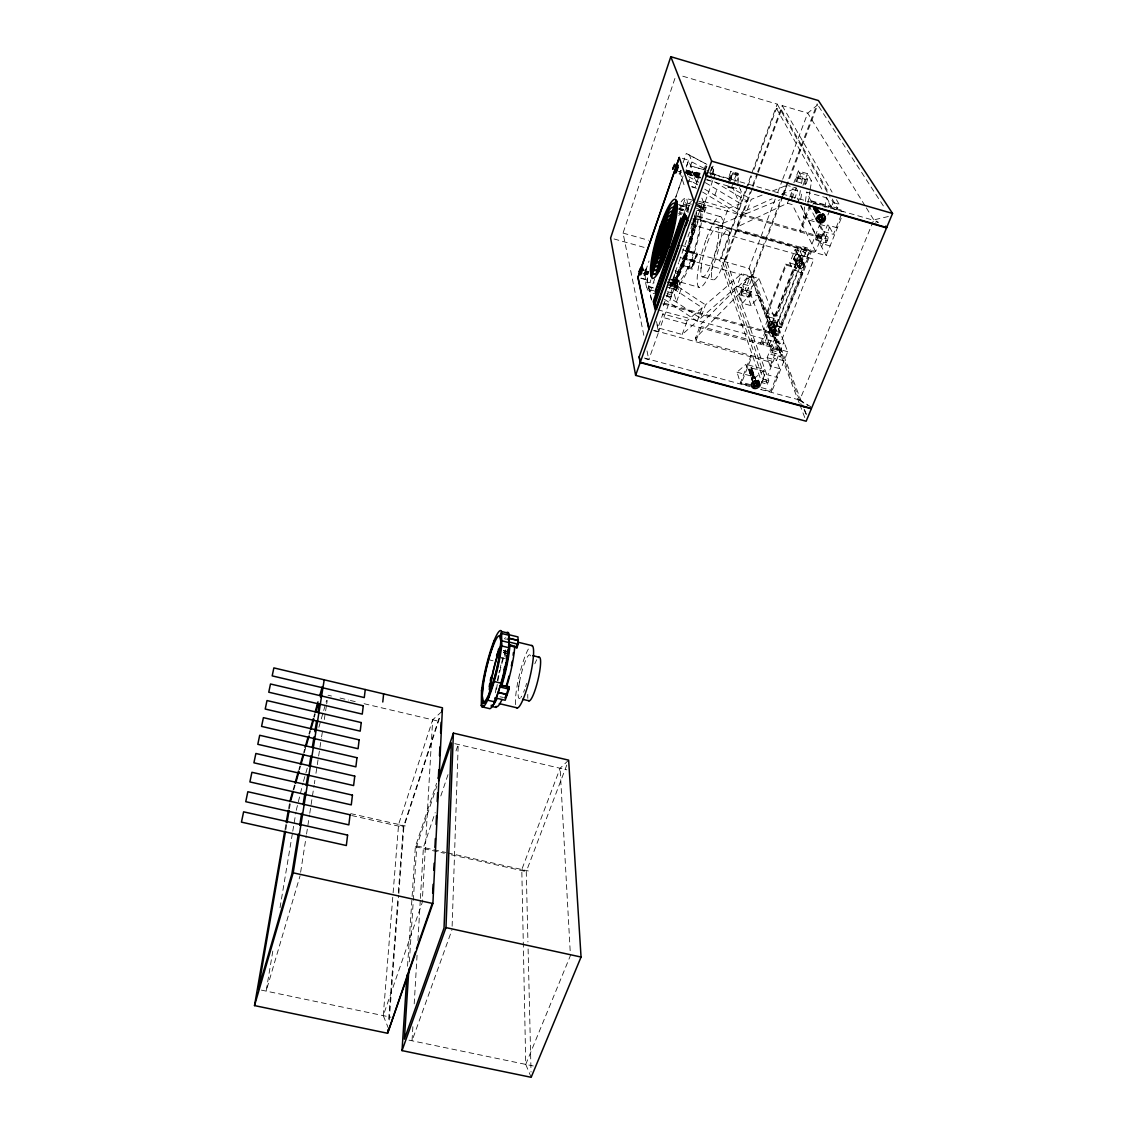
<?xml version="1.0" encoding="UTF-8"?>
<svg xmlns="http://www.w3.org/2000/svg" width="1134" height="1134" viewBox="0 0 1134 1134"><rect width="100%" height="100%" fill="white"/><g stroke="black" fill="none" stroke-linecap="round" stroke-linejoin="round"><path stroke-width="0.75" stroke-dasharray="5 3.75" d="M732.876 172.722L736.462 174.012L732.876 172.722L728.893 183.864M731.317 188.173L727.744 186.883L731.317 188.173L736.462 173.885M452.126 926.223L458.207 744.457L454.847 754.422M441.636 711.698L432.664 719.835L422.217 902.565L383.249 1015.625L388.579 1028.68M412.875 1026.724L412.039 1040.785L452.012 929.752M414.208 1003.874L417.099 954.658M417.936 940.596L420.303 900.169M420.416 898.411L423.407 847.438L435.201 812.554M409.346 961.901L413.187 902.168M413.3 900.41L416.788 845.964L436.859 786.089M407.545 966.253L415.356 846.744L436.604 783.254M388.693 1019.183L397.821 899.404M398.36 892.359L403.335 827.196L439.17 717.865M389.246 1019.905L398.7 895.293M398.828 893.535L404.016 825.113M383.249 1015.625L392.974 894.598M393.115 892.841L398.601 824.432L432.664 719.835M701.01 268.517L701.932 262.082A25.841 5.273 -73.4 0 1 705.858 247.042L707.148 243.356A25.841 5.273 -73.4 0 1 718.148 228.274A25.841 5.273 -73.4 0 1 713.683 257.361L712.35 261.132A25.841 5.273 -73.4 0 1 701.01 268.517L701.79 262.918M825.056 207.65L826.36 197.784L806.685 192.1L805.338 201.965M737.865 183.694L738.943 175.628L737.936 173.289L730.891 171.248L728.156 178.818M730.991 180.037L731.855 173.587L730.891 171.248M814.255 221.612L804.318 218.763L803.311 216.764L805.112 203.61M712.974 174.849L713.881 168.399L712.974 166.088L710.281 173.672L711.174 176.011M685.999 173.034L686.623 170.128L686.113 170.922L699.721 174.834M300.623 872.273L306.279 835.829M306.549 834.085L309.497 814.992M309.766 813.262L314.075 785.493M314.345 783.75L314.883 780.277M315.961 773.331L317.024 766.4M317.293 764.656L321.333 738.617M321.602 736.887L322.68 729.942M324.296 719.523L325.359 712.591M325.628 710.848L326.436 705.646M326.705 703.902L327.244 700.429M520.038 698.275A22.439 3.771 -76.6 0 1 518.734 686.552L519.854 680.131A22.439 3.771 -76.6 0 1 523.256 666.962L524.234 664.056A22.439 3.771 -76.6 0 1 530.84 658.797M644.027 273.918C643.8 281.544 648.634 262.634 644.821 270.969M647.585 274.527L644.665 273.904L645.402 270.856L645.005 271.749L648.237 272.812M800.732 199.102L802.107 190.512M791.376 198.209L793.049 187.89M807.876 203.61L809.86 191.476M810.144 189.747L811.561 181.086L807.451 173.644L798.364 171.007L793.885 182.744M800.363 190.555L798.634 200.945L795.827 195.445M801.511 183.623L802.362 178.421L798.364 171.007M272.798 951.128L266.136 991.116L300.085 875.746M280.027 907.682L292.487 832.937M292.77 831.194L295.96 812.086M296.243 810.342L302.991 783.07M285.811 829.649L287.001 822.703M289.411 808.797L290.304 803.595M518.734 686.552L519.698 680.939M285.003 829.493L285.91 824.262M288.617 808.57L289.524 803.34M498.379 675.581L497.812 678.245A35.678 5.571 -76.5 0 0 496.834 683.405M498.96 672.93L499.598 670.265M751.275 370.024C754.223 384.709 757.767 375.467 752.338 376.02C749.234 379.493 756.421 382.98 749.531 370.237C748.624 373.766 756.123 369.556 749.9 370.109M500.25 667.6L500.944 664.992M293.167 789.76L294.599 784.685M298.908 769.476L299.858 766.088M303.671 752.565L304.635 749.177M308.93 733.967L309.88 730.579M313.707 717.057L314.657 713.669M293.777 789.973L295.209 784.898M299.504 769.674L300.467 766.301M304.281 752.763L305.712 747.689M309.539 734.166L310.503 730.778M314.316 717.255L315.28 713.867M303.473 781.383L307.81 766.173M318.895 727.319L326.606 700.302M501.639 662.384L504.63 652.716A35.678 5.571 -76.5 0 1 505.651 649.853M680.811 170.242L679.932 171.603M439.453 718.375L403.888 826.842L398.601 824.432M643.843 335.352L623.034 233.094L675.751 75.95M440.814 795.955L448.1 774.352M670.449 286.774A45.232 8.477 -73.6 0 0 679.89 272.132L690.082 243.626A45.232 8.477 -73.6 0 0 696.262 211.052M504.942 656.756L506.26 652.929M741.707 290.899L741.225 294.528L749.801 296.924L751.459 291.594L742.883 289.198L741.707 290.899L750.269 293.295L751.459 291.594M741.225 294.528L742.883 289.198M750.269 293.295L749.801 296.924M653.708 290.701L647.216 290.191L645.43 282.153L645.175 272.132L649.017 261.033M683.079 162.715L686.283 153.43L706.879 164.373L704.682 170.596M651.469 300.099L646.933 279.985L648.053 276.781M675.722 197.231L683.192 175.727L675.751 197.344M651.582 299.745L647.089 279.758L648.18 276.625M647.216 290.191L650.916 279.8M687.317 175.26L691.938 162.006L689.543 155.23L686.283 153.43M654.63 279.077L649.952 292.459L655.849 294.089M687.998 183.765L692.449 171.05L700.075 173.247L695.043 187.535L688.962 185.792M683.164 204.418L685.347 198.167L686.75 198.563L688.366 207.55A45.275 8.278 -73.7 0 1 687.969 212.894M679.606 211.76A32.914 6.024 -73.7 0 1 683.079 210.314L684.326 206.36A37.025 6.776 -73.7 0 0 678.671 210.456M697.552 184.87L693.228 182.276L695.227 176.62L698.119 178.35M688.366 207.55L686.921 211.647L686.439 203.992L685.531 202.405L683.93 202.206M705.348 170.653L706.865 166.372L705.986 164.061L703.973 169.76L690.663 165.933L707.928 170.795M710.224 171.659L711.911 166.925M663.333 305.826L665.658 299.291M666.509 296.91L678.671 262.705M679.082 261.557L692.137 224.886L690.804 220.705M711.84 174.112L713.881 168.399L711.075 167.591M702.187 307.725L687.261 320.61L662.88 313.905L657.918 327.839L682.2 334.473L697.197 321.262L702.187 307.725L670.648 286.831M841.201 218.281L826.19 255.717L698.813 219.585L697.708 216.24L703.023 201.313L728.184 208.486L747.008 201.044L711.231 179.852M666.041 295.435L670.761 296.739L670.194 294.5L694.972 225L691.783 224.093M675.595 282.224L676.062 280.906M670.761 296.739L698.445 219.245M698.175 209.96L704.384 212.356L702.726 207.55L704.384 202.901L696.418 200.619M645.558 358.755L648.79 359.62L658.641 332.035L656.373 321.943M712.747 180.575L658.783 331.652L656.501 321.574M713.329 178.974L715.044 174.168L712.506 167.619M682.512 266.462L687.7 251.975L687.289 250.6L696.9 253.024L697.424 254.711L692.208 269.169L682.512 266.462L682.115 265.072L691.697 267.468L692.208 269.169M705.178 205.155L703.888 208.996L699.239 207.21M678.883 280.282L681.208 288.801L676.403 302.168L674.149 293.522L678.883 280.282L673.894 278.893M667.246 287.143L676.658 289.765L678.26 285.3L676.842 280.013L672.023 279.12M704.384 212.356L706.057 207.678L704.384 202.901M714.845 195.232L716.901 189.534M691.697 267.468L696.9 253.024M728.638 179.994L731.373 172.411M729.119 181.171L731.855 173.587L738.943 175.628L736.873 181.312M733.939 184.275L737.936 173.289M682.2 334.473L687.261 320.61M697.708 216.24L722.755 223.355L728.184 208.486M736.958 208.472L742.246 194.084L738.475 185.14M752.211 188.868L726.029 259.601L768.838 380.641L767.434 384.199L761.807 382.668L719.721 260.239L745.407 190.484M746.016 188.825L777.215 104.115L679.677 75.283M761.807 382.668L763.21 379.125L721.267 258.254L747.349 187.464M747.958 185.82L751.601 175.94M754.025 169.349L776.464 108.439L781.425 109.899L828.756 192.865M666.154 295.322L700.557 318.314L705.518 304.848L741.65 273.691L759 278.539L787.733 351.696L771.644 391.868L761.509 389.118M772.126 361.193L696.148 340.427L695.525 338.116L700.642 324.281L746.923 278.014L751.544 279.304L746.711 292.005L742.104 290.729L740.927 287.483M820.548 225.779L823.582 231.549L815.644 251.521L737.298 229.281L736.505 227.254L741.99 212.427L772.112 198.776M767.434 384.199L724.484 261.571L750.254 191.873M752.707 185.239L757.002 173.615M757.625 171.957L782.176 105.59L807.72 113.145L865.412 206.36M696.148 340.427L701.294 326.564L700.642 324.281M752.82 187.223L757.682 174.055M758.292 172.411L781.425 109.899M704.767 189.18L745.86 213.816L751.218 199.386L762.587 194.892M700.557 318.314L736.873 286.363L741.65 273.691M775.217 199.06L748.979 268.446L801.299 404.767M777.726 192.44L782.091 180.873M782.715 179.229L807.72 113.145L817.713 104.824L783.396 195.076M531.166 1077.3L525.751 1064.401L521.796 869.509L560.097 768.257L568.644 760.149M742.43 303.274L750.552 293.805L759.326 296.243L751.077 305.67L742.43 303.274L739.425 294.797L743.45 284.152L750.325 276.115L778.151 349.059M746.923 278.014L742.104 290.729L695.525 338.116M746.711 292.005L745.52 288.773L750.325 276.115M799.215 403.038L751.218 277.376L781.936 196.536M782.559 194.878L817.16 103.846M781.709 199.031L786.939 185.267M566.773 765.067L526.261 871.607L527.934 941.929M782.758 196.706L752.82 275.463L748.979 268.446L724.484 261.571M751.077 305.67L747.972 297.179L752.026 286.548L759 278.539M789.207 198.634L787.45 203.227L736.505 227.254M789.788 197.103L792.723 189.435L797.599 190.838L794.65 198.507M791.986 198.592L796.082 187.904L788.47 185.707M802.943 185.352L807.451 173.644M766.967 312.304L785.749 264.024L795.444 266.759L795.955 267.879L777.003 316.145L767.42 313.48L766.967 312.304L776.521 314.954L777.003 316.145M749.872 385.489L740.389 382.923L751.091 355.438L751.629 357.012L741.253 383.646L749.687 385.929M767.42 313.48L786.245 265.143L785.749 264.024M809.86 204.559L799.697 230.641L800.363 232.002L811.15 204.333M811.094 201.398L842.987 210.584L843.753 211.902L811.788 202.702L806.685 192.1M773.516 318.257L776.62 326.181L781.454 327.513L778.307 319.575L768.739 316.925L763.777 329.625L773.303 332.262L775.217 337.223L767.137 357.692L770.17 366.084L779.696 368.678L771.063 390.238L771.644 391.868M792.822 269.694L802.631 272.458L781.156 326.748L771.489 324.083L792.822 269.694L789.788 262.975L795.047 249.523L804.786 252.287L806.969 256.808L797.145 254.03L795.047 249.523M749.617 370.024L750.127 368.692M760.503 343.687L769.306 321.177L781.524 324.551M797.769 248.374L793.332 259.714L805.764 263.23M762.7 342.029L772.282 344.651L773.445 347.769L811.505 251.55L810.144 248.771L800.306 245.979L801.639 248.757L763.834 345.133L762.7 342.029L765.62 334.573L775.217 337.223M797.145 254.03L800.306 245.979M771.035 324.608L772.07 321.943L774.125 327.23M797.245 257.73L796.153 260.508L798.421 265.441M776.521 314.954L795.444 266.759M772.297 333.353A3.033 2.736 -25.6 0 0 776.308 330.008A3.033 2.736 -25.6 0 0 771.474 328.662A3.033 2.736 -25.6 0 0 772.297 333.353L774.423 327.995L775.16 329.909M799.853 263.357L798.662 266.348L799.484 268.134L801.171 268.163A3.374 3.048 -31.4 0 0 803.779 263.853A3.374 3.048 -31.4 0 0 799.087 262.521A3.374 3.048 -31.4 0 0 798.123 267.298L799.484 268.134M773.303 332.262L778.307 319.575M794.65 264.335L798.053 271.791L802.957 273.166L799.498 265.71L804.786 252.287M776.322 325.415L797.726 271.069M806.969 256.808L810.144 248.771M811.972 244.136L819.216 225.794M662.752 303.813L777.244 335.366L776.776 334.161L809.704 250.812L695.213 218.323M777.244 335.366L810.243 251.918L809.704 250.812M759.709 387.162L765.762 371.895L746.711 366.707L745.917 364.34L737.001 372.179L740.389 382.923M827.919 215.006L829.79 210.286M831.038 207.139L826.36 197.784M836.467 199.712L839.103 204.276L837.516 208.231L831.605 206.53L833.178 202.561L829.677 196.409M770.17 366.084L777.555 347.5L701.294 326.564M779.696 368.678L776.549 360.258L783.877 341.858M821.682 246.9L829.564 227.14L819.783 224.348M823.582 231.549L833.462 234.369L841.711 213.759M525.751 1064.401L570.43 955.551L560.097 768.257M810.824 406.752L799.768 400.061L873.634 220.294L878.141 222.633M676.544 279.318C673.171 286.094 680.301 277.461 673.27 278.411M820.151 213.135C819.202 209.039 817.033 217.246 814.354 207.097M689.926 205.92L683.674 204.148L682.158 204.928A39.095 7.144 -73.7 0 0 680.386 206.827M781.624 194.467L792.723 189.435M722.755 223.355L741.65 215.559L702.556 192.057M745.86 213.816L780.079 199.697M772.325 191.051L785.323 185.905M755.301 378.643L753.302 377.48L752.026 379.805M888.376 216.509L873.79 219.897L878.311 222.236M817.983 210.896C812.936 211.93 819.669 218.068 813.475 208.543M645.43 282.153L654.176 282.834M799.413 268.333L801.214 268.361A3.586 3.232 -31.4 0 0 803.978 263.768A3.586 3.232 -31.4 0 0 798.988 262.351A3.586 3.232 -31.4 0 0 797.953 267.44L799.413 268.333L794.013 256.823M668.479 279.432L676.516 280.92L677.934 286.207L668.224 284.407M670.775 282.352L677.225 283.557L675.949 287.1L669.698 285.357M667.572 281.898L677.267 283.698L675.992 287.242L666.608 284.634M670.166 283.798L678.26 285.3M499.966 696.786L503.439 697.424M408.977 1040.147L533.264 1065.96M261.401 990.124L390.975 1017.241M416.788 845.964L445.846 852.47M447.576 852.853L528.288 870.955M415.356 846.744L444.358 853.25M451.176 854.781L526.261 871.607L521.796 869.509M350.718 813.617L405.277 825.935M351.738 815.559L403.335 827.196M454.777 743.649L566.83 769.83M328.052 695.227L331.482 696.035M340.058 698.048L348.634 700.061M350.349 700.472L355.495 701.677M364.071 703.704L439.581 721.451M489.647 659.96L493.077 660.796M503.439 650.547L506.799 651.37M503.354 650.831L506.7 651.653M763.21 379.125L768.838 380.641M737.001 372.179L755.712 377.253L764.926 369.514L745.917 364.34M762.502 380.896L768.129 382.427M750.226 384.596L740.743 382.03L741.253 383.646M761.339 387.601L771.063 390.238M644.353 358.032L750.24 386.666M760.489 389.444L799.768 400.061M770.766 354.304L780.235 356.898M784.076 360.825L774.508 358.216L767.874 374.915L777.4 377.509L776.804 375.907M767.137 357.692L776.549 360.258M653.893 330.32L772.708 362.767M653.765 330.703L658.641 332.035M774.961 340.71L784.444 343.318M657.706 309.724L780.376 343.446L813.829 259.247L691.471 224.617M787.733 351.696L663.773 317.676L662.88 313.905M772.623 348.45A3.076 0.794 -73.4 0 1 771.843 353.198A3.076 0.794 -73.4 0 1 770.624 352.49A3.076 0.794 -73.4 0 1 772.623 348.45L782.091 351.058A3.076 0.808 -73.3 0 1 781.326 355.807A3.076 0.808 -73.3 0 1 780.093 355.07A3.076 0.808 -73.3 0 1 782.091 351.058M771.262 350.222L780.716 352.816M772.126 352.546L781.609 355.14M641.05 278.085L647.089 279.758M640.894 278.312L646.933 279.985M648.591 286.448L652.986 287.653M667.515 291.679L674.149 293.522M648.435 286.661L653.425 288.036M667.047 293.621L670.194 294.5M770.567 329.909L776.152 331.454L776.889 333.368M664.198 303.118L776.776 334.161M702.4 276.824L713.144 279.815M736.873 286.363L745.52 288.773M675.141 270.813L679.89 272.132M741.438 289.482L749.999 291.863M742.401 292.841L750.991 295.223M739.425 294.797L747.972 297.179M645.515 270.728L648.393 271.565M645.402 270.856L648.407 271.763M645.274 271.083L648.379 272.047M645.147 271.38L647.883 272.146M645.586 271.65L648.322 272.401M644.877 272.16L647.613 272.925M645.388 272.458L648.124 273.223M672.434 279.9L699.437 287.412M644.764 272.585L647.5 273.337M645.26 272.869L647.996 273.634M644.679 272.982L647.401 273.733M645.118 273.237L647.854 274.003M644.622 273.337L647.712 274.315M642.836 273.407L647.755 274.768M672.306 281.586L675.581 282.494M667.458 282.295L675.254 284.464L676.658 289.765M671.3 283.812L676.601 285.286M721.267 258.254L726.029 259.601M623.034 233.094L648.478 240.238M682.413 249.763L719.721 260.239M687.7 251.975L697.424 254.711M613.99 238.948L646.182 247.963M680.06 257.461L751.218 277.376M743.45 284.152L752.026 286.548M789.788 262.975L799.498 265.71M786.245 265.143L795.955 267.879M680.924 245.256L688.919 247.495M678.501 204.588L683.278 205.949M698.232 210.343L720.076 216.566M679.635 205.169L684.426 206.544M679.025 207.961L685.503 210.088M678.968 209.025L682.144 209.932M678.302 208.968L683.093 210.329M679.294 212.228L682.498 213.149M678.543 213.305L681.718 214.213M692.746 218.593L810.243 251.918M717.071 227.282L727.872 230.33M692.435 226.148L695.638 227.055L694.972 225M691.853 186.94L696.545 188.287M817.983 233.746L827.763 236.538M693.03 200.349L685.347 198.167A45.275 8.278 -73.7 0 0 679.238 204.744M821.47 236.85L742.798 214.411L741.99 212.427M816.48 235.815L826.247 238.594M699.125 203.142L822.178 238.225M695.581 202.419L705.22 205.268M817.515 237.857L827.324 240.649M696.418 204.928L706.057 207.678M688.281 203.312L691.457 204.219M816.026 239.912L825.793 242.704M830.102 245.95L820.222 243.144L827.437 224.986L837.36 227.835L836.623 226.474M811.32 200.789L831.279 206.544M731.203 178.648L728.836 176.932M709.941 172.694L715.044 174.168M706.383 172.127L873.634 220.294M710.281 173.672L729.8 179.271L730.764 181.638M685.942 169.944L701.946 174.537M686.41 170.327L700.344 174.31M686.268 170.582L700.755 174.707M686.651 171.021L700.699 175.061M685.971 171.319L700.614 175.472M685.829 171.744L700.486 175.912M685.716 172.184L701.01 176.578M685.631 172.595L700.925 176.989M687.275 173.431L700.869 177.343M685.857 173.275L699.48 177.202M687.261 173.715L701.053 177.84M678.217 171.347L681.577 172.311M687.346 173.97L700.954 177.882M706.851 179.569L710.224 180.547M687.686 174.452L700.117 178.038M706.652 179.909L740.318 189.491M687.204 180.547L693.228 182.276M803.311 216.764L813.206 219.599M797.996 175.813L807.082 178.449M802.362 178.421L811.561 181.086M796.125 176.876L805.183 179.512M796.635 177.854L805.721 180.476M796.04 181.454L805.282 184.218M682.385 158.321L688.664 160.234L685.957 168.03L688.621 160.121L697.396 185.196M833.178 202.561L839.103 204.276M799.342 172.807L808.457 175.458M503.453 652.22L506.813 653.198M503.354 652.504L506.714 653.482M501.611 657.621L504.956 658.599M498.251 657.11L504.956 659.081M683.674 204.148L685.716 206.019L686.198 209.237M695.355 203.624L703.066 206.601L704.724 211.406L695.397 207.805M698.09 205.764L702.726 207.55M696.106 205.878L703.845 208.869M689.543 155.23L706.879 164.373M691.938 162.006L706.567 169.703M688.621 176.706L698.827 182.234M728.893 186.203L751.218 199.386M645.175 272.132L648.18 273.904M705.334 182.645L739.07 202.731L732.791 187.422M799.626 400.415L807.918 405.448M670.889 281.997L705.518 304.848M664.439 299.277L697.197 321.262M507.026 638.059L507.663 639.831M818.677 106.312L885.172 208.713M866.348 207.862L876.001 223.455M782.176 105.59L832.087 192.128M832.257 199.017L837.516 208.231M777.215 104.115L828.812 194.878M776.464 108.439L823 191.207M826.445 197.33L831.605 206.53M829.564 227.14L833.462 234.369M817.26 207.933L819.91 212.767M818.436 210.967L819.159 212.299M815.559 206.374L818.691 212.228L817.118 209.62M815.105 206.473L818.224 212.653M814.694 206.714L817.756 212.455M815.842 209.223L817.841 212.965M815.445 209.492L817.401 213.164M814.084 207.565L817.019 213.093L815.006 209.62M813.206 206.757L816.792 213.504M813.177 207.38L816.678 213.972M813.262 207.99L816.678 214.425M808.684 205.141L815.105 217.374M819.117 225.014L825.538 237.247L815.785 234.469L800.973 205.523M796.082 187.904L797.599 190.838M800.675 205.778L826.19 255.717M815.644 251.521L792.297 204.63L787.45 203.227L785.975 200.25M799.924 250.898L802.064 255.419L805.225 247.368L806.572 250.146L768.639 346.451L767.491 343.347L770.411 335.905L768.54 330.944M804.049 409.757L806.983 415.994L804.445 409.374M800.406 256.128L803.878 263.513M802.844 261.841L803.68 263.612M800.009 256.327A3.104 2.807 -31.9 0 1 796.919 260.622A3.104 2.807 -31.9 0 1 794.806 256.241A3.104 2.807 -31.9 0 1 800.009 256.327L802.305 261.231A3.133 2.821 -31.5 0 1 799.186 265.554A3.133 2.821 -31.5 0 1 797.06 261.146A3.133 2.821 -31.5 0 1 802.305 261.231M800.462 258.651L803.935 266.051M798.492 254.555L801.866 262.11M803.737 265.994L802.9 264.208L796.791 262.493L797.613 264.265M794.424 256.936L796.678 261.841M794.48 259.133L796.734 264.052M796.862 264.86L797.67 266.646M794.084 259.332L797.486 266.745M773.912 323.176L777.017 331.142M773.728 323.261L775.784 328.562M776.081 329.328L776.833 331.241M773.983 325.43L777.088 333.424M772.141 321.758L775.231 329.71M752.366 274.329L803.808 407.73M768.739 316.925L771.489 324.083M759.326 296.243L780.277 350.902L770.836 348.322L748.327 287.781M799.853 404.682L804.899 417.907M768.072 323.785L771.304 331.823M768.328 325.954L770.355 331.27M770.638 332.035L771.375 333.949M768.143 326.053L771.177 334.048M701.918 198.124L704.171 204.588M751.686 367.926L756.123 381.095M752.409 370.435L755.315 379.054M752.097 370.251L754.677 377.863M752.182 371.47L754.464 378.232M751.714 370.109L754.195 377.494M751.388 371.683L753.77 378.813M750.793 369.996L753.302 377.48M750.325 370.024L753.345 378.954M749.531 370.237L752.452 378.94M749.248 370.421L752.593 380.386M749.319 371.272L752.267 380.131M748.454 369.074L753.231 383.462M694.362 215.715L694.858 217.232L692.406 224.107L691.924 222.576M679.861 171.985L684.029 184.7M819.443 211.817L819.584 212.696M694.944 261.571L694.532 260.225L684.936 257.815A42.142 7.895 -73.6 0 1 671.158 283.84M685.234 258.864L689.444 243.654A42.142 7.895 -73.6 0 0 695.17 213.745M677.182 285.059L679.479 293.635M647.018 350.959L648.79 359.62M528.104 948.96L531.038 1072.027M696.63 212.625A41.122 7.754 -73.6 0 1 685.645 260.522A41.122 7.754 -73.6 0 1 670.279 283.032M695.213 215.857A36.997 6.974 -73.6 0 1 685.319 258.935A36.997 6.974 -73.6 0 1 671.498 279.205M693.285 219.103A37.011 6.932 -73.6 0 1 673.312 278.199M699.38 206.374A41.093 7.867 -73.6 0 1 691.513 260.82A41.093 7.867 -73.6 0 1 674.447 274.088M696.956 210.754A36.983 7.088 -73.6 0 1 692.08 256.738A36.983 7.088 -73.6 0 1 675.779 271.324M693.852 219.16A39.066 7.328 -73.6 0 1 688.806 243.682L686.807 250.345A39.066 7.328 -73.6 0 1 680.031 268.248L677.763 272.897A39.066 7.328 -73.6 0 1 671.867 280.948M686.821 210.881A39.066 7.328 -73.6 0 1 688.154 209.039M684.468 211.434A45.232 8.477 -73.6 0 1 691.371 201.328M686.552 209.464A42.142 7.895 -73.6 0 1 690.663 204.248M527.863 698.374A22.411 3.898 -76.6 0 1 527.792 694.348M534.837 663.773A22.411 3.898 -76.6 0 1 536.765 659.719M526.601 683.377A22.439 3.771 -76.6 0 1 525.623 686.594M524.617 689.543A22.439 3.771 -76.6 0 1 523.61 692.179M521.683 696.205A22.439 3.771 -76.6 0 1 520.818 697.495M505.594 639.236A32.121 4.89 -76.5 0 1 506.345 639.378M495.459 692.831A35.678 5.571 -76.5 0 1 496.55 685.078M515.587 704.639A32.05 5.386 -76.6 0 1 522.576 663.475L523.965 659.279A32.05 5.386 -76.6 0 1 529.351 647.486M496.536 689.458A32.106 5.004 -76.5 0 1 497.613 682.271M497.883 680.754A32.106 5.004 -76.5 0 1 503.283 658.811L504.644 654.601A32.106 5.004 -76.5 0 1 506.033 650.817M504.403 638.881A33.907 5.16 -76.5 0 1 505.58 637.705M751.658 379.975A2.169 1.942 -21.6 0 1 752.962 377.197A2.169 1.942 -21.6 0 1 755.698 378.558M816.253 213.957A2.325 2.098 -35.9 0 1 816.395 213.39M817.075 212.427A2.325 2.098 -35.9 0 1 820.251 212.483M678.798 215.488A28.804 5.273 -73.7 0 1 681.024 213.915M681.222 170.327A4.21 0.737 -73.4 0 1 679.422 174.197A4.21 0.737 -73.4 0 1 679.507 171.092M812.809 204.191A1.857 1.687 -36.6 0 1 815.332 204.233M705.802 240.365L704.001 245.653A36.926 7.541 -73.4 0 0 702.513 285.952A36.926 7.541 -73.4 0 0 722.571 227.48A36.926 7.541 -73.4 0 0 705.802 240.365M724.598 260.423L723.251 264.194A25.813 5.429 -73.3 0 1 711.656 271.522A25.813 5.429 -73.3 0 1 726.001 231.109A25.813 5.429 -73.3 0 1 724.598 260.423M687.388 250.954L682.214 265.413L691.797 267.808L696.999 253.364L687.388 250.954M797.769 260.933L794.551 260.026A3.544 3.204 -31.9 0 1 795.572 254.994A3.544 3.204 -31.9 0 1 800.505 256.383A3.544 3.204 -31.9 0 1 797.769 260.933M800.349 266.377L797.301 265.526A3.359 3.033 -31.5 0 1 798.265 260.763A3.359 3.033 -31.5 0 1 802.943 262.082A3.359 3.033 -31.5 0 1 800.349 266.377M694.391 260.607L684.794 258.198L685.092 259.232L694.802 261.954L694.391 260.607M773.034 335.281A3.048 2.736 -25.5 0 0 777.059 331.922A3.048 2.736 -25.5 0 0 772.211 330.575A3.048 2.736 -25.5 0 0 773.034 335.281M769.986 327.272A3.019 2.722 -25.9 0 0 773.955 323.941A3.019 2.722 -25.9 0 0 769.15 322.609A3.019 2.722 -25.9 0 0 769.986 327.272M806.061 183.453A3.019 0.723 -72.1 0 0 807.252 178.577A3.019 0.723 -72.1 0 0 805.253 181.979A3.019 0.723 -72.1 0 0 806.061 183.453M796.961 180.816A3.033 0.709 -72.2 0 0 798.152 175.94A3.033 0.709 -72.2 0 0 796.167 179.342A3.033 0.709 -72.2 0 0 796.961 180.816M826.672 241.953A3.232 0.85 -72.1 0 0 827.948 236.708A3.232 0.85 -72.1 0 0 825.736 240.195A3.232 0.85 -72.1 0 0 826.672 241.953M816.877 239.175A3.232 0.836 -72.2 0 0 818.153 233.916A3.232 0.836 -72.2 0 0 815.97 237.417A3.232 0.836 -72.2 0 0 816.877 239.175M772.013 332.588A3.033 2.736 -25.6 0 0 776.01 329.243A3.033 2.736 -25.6 0 0 771.177 327.896A3.033 2.736 -25.6 0 0 772.013 332.588M749.546 370.208A1.729 1.545 -22 0 0 751.814 368.309A1.729 1.545 -22 0 0 749.05 367.558A1.729 1.545 -22 0 0 749.546 370.208"/><path stroke-width="1.5" d="M494.183 679.493L494.183 681.52L501.37 683.235M494.254 640.37L493.205 644.821A35.82 5.301 -76.5 0 0 488.23 660.342L486.699 666.211A35.82 5.301 -76.5 0 0 483.127 683.618L481.723 697.24L482.886 703.477A35.82 5.301 -76.5 0 0 486.401 700.429L487.946 697.367A35.82 5.301 -76.5 0 0 493.092 683.292L494.778 677.437A35.82 5.301 -76.5 0 0 500.051 653.269L501.356 639.59L500.562 634.643M487.62 698.02L487.606 700.188L494.736 701.889L502.305 680.031A39.265 5.982 -76.5 0 0 508.84 647.698L508.67 633.254A39.265 5.982 -76.5 0 0 506.7 632.574M487.903 661.576L487.932 659.549M484.119 706.298L481.326 705.631A39.293 5.812 -76.5 0 0 493.247 684.723L495.119 678.302A39.293 5.812 -76.5 0 0 501.696 645.955L501.625 631.525L508.67 633.254M402.031 1050.608L445.974 927.598L453.387 733.117L568.644 760.149L581.047 957.039L531.166 1077.3L402.031 1050.608L406.964 975.042M489.193 697.41L489.293 694.958M432.664 893.181L433.089 884.364M433.798 870.274L434.138 863.229M434.932 847.367L435.357 838.565M436.066 824.461L436.491 815.658M437.2 801.554L437.625 792.751M438.334 778.661L438.759 769.844M439.468 755.754L439.893 746.937M440.602 732.847L441.112 722.273M284.705 831.236L254.512 1005.589L387.615 1033.272L432.89 903.514L442.458 707.814L273.861 667.898L272.188 675.878L364.283 697.58L365.261 689.515M408.892 968.932L404.384 1039.198L444.032 928.023L451.346 742.855L438.532 781.099M387.615 1033.272L387.885 1029.757M388.395 1031.033L415.299 952.064M489.349 693.739L490.469 684.497A33.907 5.16 -76.5 0 1 493.843 668.011L495.289 662.44A33.907 5.16 -76.5 0 1 500.023 647.741M382.782 702.003L383.632 693.909M499.995 636.344L501.625 631.525A39.293 5.812 -76.5 0 0 495.147 638.187L493.361 642.539A39.293 5.812 -76.5 0 0 481.525 690.691L481.326 705.631L482.347 702.612M254.512 1005.589L293.196 872.826L324.211 679.861M298.313 834.043L291.863 873.931L258.254 989.458L285.513 831.392M299.716 825.382L301.672 813.234M303.076 804.573L305.032 792.425M306.152 785.493L307.838 775.089M309.242 766.414L310.929 756.009M312.318 747.334L314.005 736.93M314.841 731.728L316.528 721.323M317.931 712.648L319.334 703.973M320.454 697.041L321.007 693.569M287.001 822.703L289.099 810.541M286.207 822.519L288.32 810.314M640.597 271.947C639.207 281.983 645.331 261.6 641.178 269.949M289.836 801.596L292.7 791.447M295.081 782.999L298.426 771.163M300.34 764.401L303.203 754.252M305.103 747.49L307.966 737.341M310.362 728.893L313.225 718.743M315.139 711.982L318.002 701.833M319.901 695.071L322.297 686.623M290.899 800.122L293.295 791.66M295.676 783.211L299.022 771.375M300.935 764.599L303.813 754.45M306.194 746.002L309.072 735.853M310.971 729.091L313.849 718.942M315.762 712.18L318.144 703.718M501.157 682.342L502.036 679.351A36.572 5.571 -76.5 0 0 503.652 673.1M660.215 226.176L657.04 236.085A41.178 7.3 -73.8 0 0 650.363 271.154L652.022 278.227A41.178 7.3 -73.8 0 0 663.617 261.685L670.52 242.024A41.178 7.3 -73.8 0 0 677.324 205.75L676.8 201.2L675.368 199.286A41.178 7.3 -73.8 0 0 663.631 217.062L660.215 226.176L663.631 238.99M441.636 711.698L442.388 709.43M670.818 56.7L610.602 238.012L635.621 375.368L806.161 421.224L811.334 408.779L640.171 362.568L639.108 357.012L704.838 171.234L706.496 175.657L886.703 227.509L892.543 213.447L818.408 100.543L670.818 56.7L711.642 161.156L706.496 175.657M438.277 778.236L453.387 733.117M481.525 690.691L482.545 687.7M499.74 647.33L496.579 656.161A36.572 5.571 -76.5 0 1 497.982 652.036M500.633 649.102L501.696 645.955L508.84 647.698M508.457 645.09L516.891 647.854L518.139 644.254L517.983 636.925L509.379 634.827L508.712 644.367L517.147 647.131L517.104 644.665M679.294 157.527L638.017 277.249L649.017 328.988M507.678 691.13L509.053 687.19L500.321 685.546L496.494 698.175L505.197 700.259L509.081 689.174L509.053 686.68L500.321 685.049M650.562 273.535L676.077 200.25M650.76 275.916L676.8 201.2M416.462 948.719L432.139 903.741M651.384 277.079L677.069 203.468M505.183 697.75L509.053 686.68M505.183 698.26L506.629 694.121M684.908 214.411L653.638 303.147L653.255 301.46L655.551 294.939L655.934 296.612M682.484 221.286L682.016 219.769L684.44 212.908L686.779 220.393L655.154 309.823L653.879 304.252L685.219 215.403M655.806 308.703L654.857 304.522L686.212 215.687L687.785 220.676L686.027 225.652M656.714 308.434L660.824 296.839M673.709 260.423L678.982 245.511M635.621 375.368L640.171 362.568M885.668 226.531L886.533 227.906L811.476 408.424L640.299 362.2L706.34 176.068L704.696 171.645M501.185 644.948L501.582 643.97M677.012 168.3L677.508 167.506L676.445 170.61M494.75 698.53L495.26 697.538M445.974 927.598L581.047 957.039M293.196 872.826L432.89 903.514M499.286 703.619L517.331 707.914M491.107 706.255L496.21 707.46M482.063 706.851L489.094 708.509A39.265 5.982 -76.5 0 0 494.736 701.889M500.335 687.076L509.081 689.174M498.506 692.35L507.238 694.433M498.407 692.633L507.139 694.717M522.618 699.295L529.11 700.84M517.586 642.113L532.314 645.7M509.464 642.156L518.139 644.254M502.178 640.908L509.294 642.638M532.682 655.636L539.146 657.196M502.135 633.594L509.209 635.309M509.421 638.286L518.054 640.384M509.421 638.47L518.068 640.582M653.879 304.252L654.857 304.522M656.501 262.408L659.662 263.286M655.183 266.192L658.344 267.071M653.879 269.991A32.943 5.84 -73.8 0 0 663.773 256.723L664.694 254.342A24.579 4.38 -73.8 0 0 668.139 244.547L668.989 241.854A32.943 5.84 -73.8 0 0 674.489 210.91L673.511 207.607A32.943 5.84 -73.8 0 0 663.489 221.74L658.471 236.226A32.943 5.84 -73.8 0 0 653.014 266.419L653.864 269.963L658.599 271.281M652.589 273.634L655.736 274.513M659.166 254.796A16.471 2.92 -73.8 0 0 662.809 249.849L663.702 247.793A16.471 2.92 -73.8 0 0 666.282 240.408L667.033 237.771A16.471 2.92 -73.8 0 0 669.046 226.474L668.11 223.129A16.471 2.92 -73.8 0 0 664.439 228.26L664 229.281A12.332 2.183 -73.8 0 0 662.256 233.817A12.332 2.183 -73.8 0 0 660.654 238.891L660.286 240.181A16.471 2.92 -73.8 0 0 658.287 251.337L658.741 254.54L662.327 255.674M684 218.848L684.993 219.131M686.779 220.393L687.785 220.676M671.753 218.678L674.957 219.585M706.34 176.068L886.533 227.906M711.642 161.156L892.543 213.447M885.838 226.134L886.703 227.509M694.065 201.696L679.252 157.413L637.875 277.461L648.889 329.37M684.284 216.183L683.958 215.134L654.233 301.474M682.2 222.08L680.939 217.912L668.096 254.455L669.258 258.821M681.194 222.973L680.57 220.917L656.062 290.587L656.586 292.827M661.916 221.626L668.847 247.198M668.847 259.969L667.699 255.604L655.14 291.296L656.203 295.861M658.627 231.138L665.403 257.021M639.236 356.643L640.299 362.2M516.835 644.92L516.891 647.854M498.421 649.328L498.421 650.746M509.889 645.161A35.693 5.472 -76.5 0 1 501.653 685.9M496.976 698.629A35.693 5.472 -76.5 0 1 491.249 705.192M538.452 657.522A22.411 3.898 -76.6 0 1 540.394 666.055A22.411 3.898 -76.6 0 1 535.446 688.948L534.44 691.896A22.411 3.898 -76.6 0 1 528.543 700.543M508.968 644.707A32.121 4.919 -76.5 0 1 508.882 647.755M508.812 648.903A32.121 4.919 -76.5 0 1 501.483 684.355M495.983 698.473A32.121 4.919 -76.5 0 1 493.729 701.634M489.803 692.902A32.121 4.89 -76.5 0 1 500.689 647.046M514.737 646.337A35.678 5.571 -76.5 0 1 506.529 687.062M501.838 699.791A35.678 5.571 -76.5 0 1 496.04 706.326M531.492 645.544A32.05 5.386 -76.6 0 1 529.663 678.33A32.05 5.386 -76.6 0 1 516.551 707.559M513.433 652.56A32.106 5.004 -76.5 0 1 513.121 655.268M512.214 661.221A32.106 5.004 -76.5 0 1 511.321 666.027M509.053 675.977A32.106 5.004 -76.5 0 1 506.359 685.517M506.728 655.821A33.907 5.16 -76.5 0 1 506.288 658.5M504.63 667.033A33.907 5.16 -76.5 0 1 503.978 669.967M489.236 686.68A39.265 5.982 -76.5 0 1 489.732 683.66M490.299 680.556A39.265 5.982 -76.5 0 1 490.937 677.367M508.117 649.272A36.572 5.571 -76.5 0 1 507.394 654.658M507.167 656.09A36.572 5.571 -76.5 0 1 506.388 660.555M506.09 662.072A36.572 5.571 -76.5 0 1 504.035 671.526M489.264 689.585A36.572 5.571 -76.5 0 1 490.583 681.321M490.852 679.876A36.572 5.571 -76.5 0 1 491.433 676.899M824.333 215.276A4.564 4.125 -35.7 0 1 821.484 221.328A4.564 4.125 -35.7 0 1 815.899 218.38M822.901 213.674A4.564 4.125 -35.7 0 1 823.738 214.369M758.178 380.4A4.252 3.799 -21.4 0 1 757.172 386.17A4.252 3.799 -21.4 0 1 751.147 384.95M754.748 385.05A2.169 1.942 -21.4 0 1 752.834 382.867A2.169 1.942 -21.4 0 1 755.528 381.137A2.169 1.942 -21.4 0 1 756.959 383.618M820.605 219.472A2.339 2.112 -35.7 0 1 818.053 217.118A2.339 2.112 -35.7 0 1 821.455 215.375A2.339 2.112 -35.7 0 1 821.682 218.933M676.374 167.931A4.21 0.723 -73.4 0 1 678.132 165.876A4.21 0.723 -73.4 0 1 676.19 172.481A4.21 0.723 -73.4 0 1 675.765 170.015M819.187 218.876A1.899 1.715 -35.7 0 1 818.805 216.438A1.899 1.715 -35.7 0 1 821.37 215.829A1.899 1.715 -35.7 0 1 821.739 218.267M754.79 384.681A1.758 1.573 -21.4 0 1 753.274 382.768A1.758 1.573 -21.4 0 1 755.698 381.591A1.758 1.573 -21.4 0 1 756.364 383.902M500.831 641.149L499.584 654.091A33.921 5.018 -76.5 0 1 494.594 676.97L492.992 682.498A33.921 5.018 -76.5 0 1 488.13 695.837L486.67 698.742A33.921 5.018 -76.5 0 1 483.339 701.648L482.233 695.752L483.566 682.838A33.921 5.018 -76.5 0 1 486.954 666.353L488.4 660.782A33.921 5.018 -76.5 0 1 493.106 646.054L494.651 642.298A33.921 5.018 -76.5 0 1 499.527 635.805L500.831 641.149M672.717 169.25L674.588 164.232L677.579 167.591L673.752 166.429L672.717 169.25M667.685 229.621L667.586 230.953A12.346 2.183 -73.8 0 1 666.664 236.127L666.168 238.069A12.346 2.183 -73.8 0 1 663.007 247.127L662.355 248.431A12.346 2.183 -73.8 0 1 660.683 250.713L659.733 250.16L659.719 246.928A12.346 2.183 -73.8 0 1 660.64 241.811L664.878 229.607A12.346 2.183 -73.8 0 1 666.565 227.268L667.685 229.621M639.151 271.82L640.908 267.156L643.828 270.303L640.044 269.212L639.151 271.82M347.599 835.106L346.338 845.525L241.457 822.136L243.612 811.831L347.599 835.106M350.066 814.793L348.847 824.872L245.752 801.695L247.836 791.73L350.066 814.793M352.447 795.147L351.271 804.885L249.891 781.936L251.918 772.297L352.447 795.147M354.758 776.124L353.61 785.564L253.917 762.813L255.873 753.486L354.758 776.124M356.983 757.71L355.878 766.839L257.801 744.315L259.7 735.286L356.983 757.71M359.152 739.864L358.075 748.724L261.571 726.398L263.4 717.652L359.152 739.864M361.25 722.571L360.215 731.146L265.214 709.034L267 700.557L361.25 722.571M363.291 705.787L362.27 714.108L268.758 692.208L270.487 683.986L363.291 705.787M661.363 242.109L661.15 243.257A8.236 1.46 -73.8 0 0 662.001 246.503L662.78 245.284A8.236 1.46 -73.8 0 0 665.644 237.091L666.126 234.681A8.236 1.46 -73.8 0 0 665.247 231.492L664.467 232.725A8.236 1.46 -73.8 0 0 663.149 235.773L662.724 237.006A8.236 1.46 -73.8 0 0 661.632 240.876L661.363 242.109M660.385 237.247L659.464 240.479A20.582 3.643 -73.8 0 0 656.969 254.399L658.046 258.736A20.582 3.643 -73.8 0 0 662.596 252.584L663.716 250.019A20.582 3.643 -73.8 0 0 666.948 240.762L667.883 237.46A20.582 3.643 -73.8 0 0 670.407 223.313L669.23 219.16A20.582 3.643 -73.8 0 0 664.637 225.595L660.385 237.247M659.619 230.202L657.833 235.886A37.068 6.577 -73.8 0 0 651.71 269.807L652.66 273.833A37.068 6.577 -73.8 0 0 663.787 258.977L669.67 242.222A37.068 6.577 -73.8 0 0 675.864 207.352L674.744 203.638A37.068 6.577 -73.8 0 0 663.461 219.627L659.619 230.202M660.498 232.13L659.095 236.567A28.818 5.103 -73.8 0 0 654.332 260.48L654.587 264.931L655.821 266.618A28.818 5.103 -73.8 0 0 663.759 254.47L664.34 252.967A23.516 4.182 -73.8 0 0 667.77 243.2L668.309 241.485A28.818 5.103 -73.8 0 0 673.157 216.963L672.816 212.625L671.484 211.208A28.818 5.103 -73.8 0 0 663.503 223.88L660.498 232.13M660.938 233.094L659.733 236.907A24.707 4.38 -73.8 0 0 655.65 257.446L656.94 262.677A24.707 4.38 -73.8 0 0 663.73 252.244L663.985 251.606A22.467 3.983 -73.8 0 0 667.402 241.84L667.628 241.131A24.707 4.38 -73.8 0 0 671.782 220.138L671.498 216.424L670.35 215.177A24.707 4.38 -73.8 0 0 663.518 226.006L660.938 233.094M756.959 380.996L756.109 383.179L755.556 381.548L756.959 380.996M822.618 214.581L821.668 216.991L820.945 215.644L822.618 214.581M664.949 235.376L664.893 235.149A4.111 0.723 -73.8 0 0 663.277 237.672A4.111 0.723 -73.8 0 0 662.299 242.605L662.355 242.818A4.111 0.723 -73.8 0 0 663.971 240.295A4.111 0.723 -73.8 0 0 664.949 235.376M820.492 222.987A4.579 4.125 -35.6 0 0 825.056 216.622A4.579 4.125 -35.6 0 0 817.444 216.481A4.579 4.125 -35.6 0 0 820.492 222.987M754.025 388.423A4.252 3.799 -21.4 0 0 759.638 383.774A4.252 3.799 -21.4 0 0 752.82 381.931A4.252 3.799 -21.4 0 0 754.025 388.423M820.789 220.478A1.899 1.715 -35.6 0 0 822.674 217.841A1.899 1.715 -35.6 0 0 819.513 217.785A1.899 1.715 -35.6 0 0 820.789 220.478M754.89 386.255A1.758 1.573 -21.4 0 0 757.214 384.327A1.758 1.573 -21.4 0 0 754.394 383.561A1.758 1.573 -21.4 0 0 754.89 386.255"/></g></svg>
